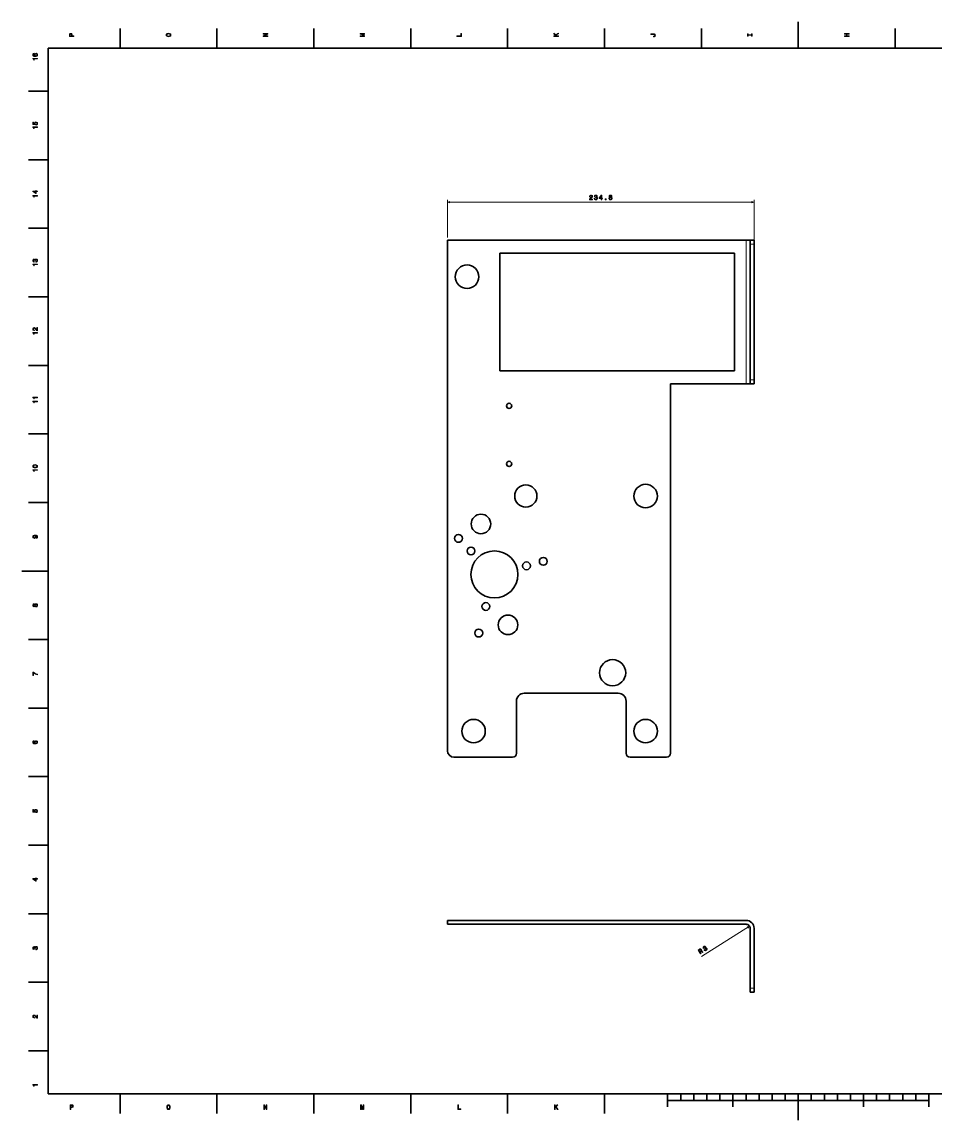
# Model space of a CAD drawing. Extents: x 0 to 1189, y 0 to 841.
# Drawn here: x 0 to 699, y 0 to 841 of the extents above; entities that cross this region are included whole.
import ezdxf

# ---------------------------------------------------------------- set-up
doc = ezdxf.new("R2010")
doc.units = 0

msp = doc.modelspace()

# ---------------------------------------------------------------- linework, layer by layer
at = {"color": 7, "lineweight": 35}
for p, q in [((594.5, 821), (594.5, 841)), ((1169, 821), (20, 821)), ((20, 821), (20, 20)), ((325.86731, 282.878357), (325.86731, 673.878357)), ((325.86731, 673.878357), (554.667297, 673.878357)), ((557.667297, 670.878357), (557.667297, 566.878357)), ((560.667297, 566.878357), (560.667297, 670.878357)), ((365.86731, 573.878357), (365.86731, 663.878357)), ((545.667297, 663.878357), (365.86731, 663.878357)), ((545.667297, 663.878357), (545.667297, 573.878357)), ((365.86731, 573.878357), (545.667297, 573.878357)), ((496.61731, 563.878357), (554.667297, 563.878357)), ((496.61731, 563.878357), (496.61731, 280.878357)), ((20, 420.5), (0, 420.5)), ((378.734314, 320.898376), (378.734314, 280.878357)), ((456.667297, 326.898376), (384.734314, 326.898376)), ((462.667297, 280.878357), (462.667297, 320.898376)), ((375.734314, 277.878357), (330.86731, 277.878357)), ((493.61731, 277.878357), (465.667297, 277.878357)), ((554.667297, 152.904251), (325.86731, 152.904251)), ((325.86731, 149.904251), (554.667297, 149.904251)), ((557.667297, 146.904251), (557.667297, 100.904251)), ((560.667297, 100.904251), (560.667297, 146.904251)), ((20, 20), (1169, 20)), ((594.5, 20), (594.5, 0)), ((494.5, 15), (694.5, 15))]:
    msp.add_line(p, q, dxfattribs=at)
at = {"color": 7, "lineweight": 35, "ltscale": 0.375}
for p, q in [((75.099998, 821), (75.099998, 836)), ((149.300003, 821), (149.300003, 836)), ((223.5, 821), (223.5, 836)), ((297.700012, 821), (297.700012, 836)), ((371.899994, 821), (371.899994, 836)), ((446.100006, 821), (446.100006, 836)), ((520.299988, 821), (520.299988, 836)), ((668.700012, 821), (668.700012, 836)), ((20, 788), (5, 788)), ((20, 735.5), (5, 735.5)), ((20, 683), (5, 683)), ((20, 630.5), (5, 630.5)), ((20, 578), (5, 578)), ((20, 525.5), (5, 525.5)), ((20, 473), (5, 473)), ((20, 368), (5, 368)), ((20, 315.5), (5, 315.5)), ((20, 263), (5, 263)), ((20, 210.5), (5, 210.5)), ((20, 158), (5, 158)), ((20, 105.5), (5, 105.5)), ((20, 53), (5, 53)), ((75.099998, 20), (75.099998, 5)), ((149.300003, 20), (149.300003, 5)), ((223.5, 20), (223.5, 5)), ((297.700012, 20), (297.700012, 5)), ((371.899994, 20), (371.899994, 5)), ((446.100006, 20), (446.100006, 5))]:
    msp.add_line(p, q, dxfattribs=at)
at = {"color": 7, "lineweight": 13}
for p, q in [((325.86731, 675.878357), (325.86731, 704.877197)), ((325.86731, 702.877197), (560.667297, 702.877197)), ((560.667297, 672.878357), (560.667297, 704.877197)), ((554.667297, 673.878357), (554.667297, 563.878357)), ((557.205566, 148.503448), (520.434753, 125.33596))]:
    msp.add_line(p, q, dxfattribs=at)
at = {"color": 7, "lineweight": 35, "ltscale": 0.075}
for p, q in [((554.667297, 673.878357), (557.667297, 673.878357)), ((560.667297, 673.878357), (557.667297, 673.878357)), ((557.667297, 670.878357), (557.667297, 673.878357)), ((560.667297, 670.878357), (560.667297, 673.878357)), ((554.667297, 563.878357), (557.667297, 563.878357)), ((557.667297, 563.878357), (557.667297, 566.878357)), ((560.667297, 563.878357), (557.667297, 563.878357)), ((560.667297, 563.878357), (560.667297, 566.878357)), ((325.86731, 152.904251), (325.86731, 149.904251)), ((557.667297, 97.904251), (557.667297, 100.904251)), ((560.667297, 97.904251), (557.667297, 97.904251)), ((560.667297, 97.904251), (560.667297, 100.904251))]:
    msp.add_line(p, q, dxfattribs=at)
at = {"color": 7, "lineweight": 13, "ltscale": 0.075}
for p, q in [((560.667297, 670.878357), (557.667297, 670.878357)), ((560.667297, 566.878357), (557.667297, 566.878357)), ((560.667297, 100.904251), (557.667297, 100.904251))]:
    msp.add_line(p, q, dxfattribs=at)
at = {"color": 7, "lineweight": 35, "ltscale": 0.25}
for p, q in [((494.5, 20), (494.5, 10)), ((544.5, 20), (544.5, 10)), ((644.5, 20), (644.5, 10)), ((694.5, 20), (694.5, 10))]:
    msp.add_line(p, q, dxfattribs=at)
at = {"color": 7, "lineweight": 35, "ltscale": 0.125}
for p, q in [((504.5, 20), (504.5, 15)), ((514.5, 20), (514.5, 15)), ((524.5, 20), (524.5, 15)), ((534.5, 20), (534.5, 15)), ((554.5, 20), (554.5, 15)), ((564.5, 20), (564.5, 15)), ((574.5, 20), (574.5, 15)), ((584.5, 20), (584.5, 15)), ((604.5, 20), (604.5, 15)), ((614.5, 20), (614.5, 15)), ((624.5, 20), (624.5, 15)), ((634.5, 20), (634.5, 15)), ((654.5, 20), (654.5, 15)), ((664.5, 20), (664.5, 15)), ((674.5, 20), (674.5, 15)), ((684.5, 20), (684.5, 15))]:
    msp.add_line(p, q, dxfattribs=at)
at = {"color": 7, "lineweight": 13}
for points in [[(39.833214, 829.935913), (39.833214, 830.399841), (38.355549, 830.399841), (38.355549, 830.914246), (38.330334, 831.433716), (38.15382, 831.84729), (37.810879, 832.114563), (37.341858, 832.205322), (36.908142, 832.134705), (36.59042, 831.932983), (36.398777, 831.600159), (36.333214, 831.14624), (36.333214, 829.935913)], [(36.761887, 831.020203), (36.792149, 831.322754), (36.88797, 831.544678), (37.064484, 831.675781), (37.341858, 831.721191), (37.634365, 831.670776), (37.810879, 831.534607), (37.901657, 831.302612), (37.926872, 830.984863), (37.926872, 830.399841), (36.761887, 830.399841)], [(112.283211, 829.703918), (113.069954, 829.794678), (113.649925, 830.056946), (114.007996, 830.465454), (114.129036, 831), (114.007996, 831.529541), (113.649925, 831.943115), (113.069954, 832.200317), (112.283211, 832.296143), (111.501511, 832.200317), (111.183784, 832.089355), (110.921539, 831.943115), (110.563469, 831.529541), (110.472694, 831.277405), (110.437393, 831), (110.563469, 830.460388), (110.916496, 830.05188), (111.496468, 829.794678)], [(112.283211, 830.188049), (111.672981, 830.24353), (111.224136, 830.409973), (110.951797, 830.667175), (110.85598, 831), (110.951797, 831.32782), (111.229179, 831.585022), (111.678024, 831.751465), (112.283211, 831.811951), (112.89344, 831.751465), (113.342285, 831.585022), (113.614624, 831.32782), (113.705399, 831), (113.614624, 830.667175), (113.342285, 830.409973), (112.898483, 830.24353)], [(188.2332, 829.850159), (188.2332, 830.268738), (185.363602, 830.268738), (188.2332, 831.610229), (188.2332, 832.149841), (184.7332, 832.149841), (184.7332, 831.726257), (187.602798, 831.726257), (184.7332, 830.399841), (184.7332, 829.850159)], [(262.433228, 829.739197), (262.433228, 830.127502), (259.255981, 830.127502), (262.433228, 830.783142), (262.433228, 831.216858), (259.255981, 831.867432), (262.433228, 831.867432), (262.433228, 832.260803), (258.933228, 832.260803), (258.933228, 831.645569), (262.019684, 831), (258.933228, 830.359497), (258.933228, 829.739197)], [(336.633209, 829.976257), (336.633209, 832.225525), (336.209564, 832.225525), (336.209564, 830.440186), (333.133209, 830.440186), (333.133209, 829.976257)], [(410.833221, 829.90564), (410.833221, 830.369629), (409.587555, 830.369629), (409.143738, 830.783142), (410.833221, 831.958191), (410.833221, 832.523071), (408.805847, 831.110962), (407.333221, 832.482727), (407.333221, 831.867432), (408.952087, 830.369629), (407.333221, 830.369629), (407.333221, 829.90564)], [(483.873291, 831.403442), (484.24649, 831.368164), (484.503693, 831.262268), (484.660034, 831.04541), (484.705414, 830.712524), (484.660034, 830.384705), (484.513794, 830.167847), (484.256592, 830.041809), (483.883392, 830.00647), (483.631226, 830.016602), (483.631226, 829.562683), (483.888428, 829.552612), (484.448212, 829.613098), (484.836548, 829.819885), (485.053406, 830.177979), (485.129059, 830.70752), (485.053406, 831.231995), (484.836548, 831.590088), (484.453278, 831.796814), (483.893463, 831.862427), (481.533234, 831.862427), (481.533234, 831.403442)], [(558.80957, 830.768005), (558.80957, 830.122498), (559.233215, 830.122498), (559.233215, 831.877502), (558.80957, 831.877502), (558.80957, 831.231995), (556.15686, 831.231995), (556.15686, 831.877502), (555.733215, 831.877502), (555.733215, 830.122498), (556.15686, 830.122498), (556.15686, 830.768005)], [(633.433167, 829.829956), (633.433167, 830.299011), (631.789063, 830.299011), (631.789063, 831.700989), (633.433167, 831.700989), (633.433167, 832.164978), (629.933167, 832.164978), (629.933167, 831.700989), (631.360413, 831.700989), (631.360413, 830.299011), (629.933167, 830.299011), (629.933167, 829.829956)], [(9.276297, 816.978394), (8.867795, 816.882568), (8.565202, 816.660706), (8.373559, 816.317749), (8.307997, 815.873962), (8.3433, 815.576355), (8.43912, 815.319153), (8.595461, 815.092224), (8.817363, 814.900574), (9.09474, 814.749268), (9.432636, 814.638367), (9.831052, 814.567749), (10.279899, 814.547546), (10.996037, 814.628235), (11.51549, 814.875366), (11.82817, 815.273804), (11.934077, 815.818481), (11.8433, 816.307678), (11.606268, 816.680847), (11.233069, 816.922913), (10.759006, 817.008667), (10.279899, 816.922913), (9.911743, 816.690918), (9.679755, 816.332886), (9.599063, 815.889038), (9.699927, 815.409973), (9.987391, 815.05188), (9.432636, 815.127563), (9.034222, 815.28894), (8.79719, 815.536011), (8.716498, 815.878967), (8.756845, 816.131165), (8.862752, 816.322754), (9.039265, 816.448853), (9.276297, 816.514404)], [(10.764049, 816.51947), (11.081772, 816.463989), (11.323847, 816.322754), (11.48523, 816.095825), (11.535663, 815.813416), (11.48523, 815.515869), (11.32889, 815.28894), (11.086815, 815.142639), (10.769092, 815.09729), (10.456412, 815.147705), (10.21938, 815.28894), (10.068084, 815.520935), (10.012608, 815.833557), (10.068084, 816.105896), (10.214337, 816.322754), (10.451368, 816.463989)], [(11.833213, 812.641235), (11.833213, 813.100159), (8.307997, 813.100159), (8.307997, 812.757202), (8.615634, 812.666443), (8.822406, 812.484863), (8.943443, 812.20752), (8.983789, 811.824219), (9.341859, 811.824219), (9.341859, 812.641235)], [(11.833213, 760.141235), (11.833213, 760.600159), (8.307997, 760.600159), (8.307997, 760.257202), (8.615634, 760.166443), (8.822406, 759.984863), (8.943443, 759.70752), (8.983789, 759.324219), (9.341859, 759.324219), (9.341859, 760.141235)], [(10.920389, 762.017334), (11.333934, 762.128235), (11.6567, 762.375366), (11.858429, 762.738464), (11.934077, 763.202454), (11.8433, 763.711853), (11.596181, 764.110229), (11.202809, 764.362427), (10.698487, 764.458252), (10.229466, 764.372498), (9.861311, 764.130432), (9.624279, 763.752197), (9.538545, 763.263), (9.599063, 762.884766), (9.76549, 762.592224), (8.822406, 762.733459), (8.822406, 764.266602), (8.408861, 764.266602), (8.408861, 762.395569), (10.26477, 762.118164), (10.26477, 762.521606), (10.027738, 762.814148), (9.942002, 763.187317), (9.997478, 763.510071), (10.158861, 763.757202), (10.405979, 763.913574), (10.723703, 763.969055), (11.041427, 763.913574), (11.288545, 763.752197), (11.444884, 763.505066), (11.50036, 763.187317), (11.465057, 762.920044), (11.349063, 762.713257), (11.167507, 762.561951), (10.920389, 762.486328)], [(11.833213, 707.641235), (11.833213, 708.100159), (8.307997, 708.100159), (8.307997, 707.757202), (8.615634, 707.666443), (8.822406, 707.484863), (8.943443, 707.20752), (8.983789, 706.824219), (9.341859, 706.824219), (9.341859, 707.641235)], [(11.833213, 711.04541), (11.833213, 711.499268), (10.965778, 711.499268), (10.965778, 711.998596), (10.56232, 711.998596), (10.56232, 711.499268), (8.408861, 711.499268), (8.408861, 711.040344), (10.521974, 709.507202), (10.965777, 709.507202), (10.965778, 711.04541)], [(10.56232, 709.930847), (8.993876, 711.04541), (10.56232, 711.04541)], [(434.564697, 704.877197), (436.970337, 704.877197), (436.970337, 705.310913), (435.069031, 705.310913), (435.174927, 705.547913), (435.356506, 705.744629), (435.916321, 706.102661), (436.213867, 706.253967), (436.546692, 706.470825), (436.783752, 706.723022), (436.919922, 707.020569), (436.970337, 707.358459), (436.884583, 707.782104), (436.647583, 708.114929), (436.284454, 708.326721), (435.81543, 708.402405), (435.331299, 708.31665), (434.963135, 708.079651), (434.726105, 707.701416), (434.645386, 707.202087), (434.645386, 707.131531), (435.10434, 707.131531), (435.10434, 707.171875), (435.149719, 707.514771), (435.285889, 707.766968), (435.502747, 707.928345), (435.790222, 707.983826), (436.082733, 707.93335), (436.299591, 707.807312), (436.440796, 707.610596), (436.491211, 707.363464), (436.455933, 707.131531), (436.360107, 706.934814), (436.19873, 706.763367), (435.976807, 706.612061), (435.67926, 706.450684), (435.185028, 706.138), (434.837036, 705.805115), (434.63028, 705.401672), (434.564697, 704.892334)], [(438.260376, 705.976624), (438.260376, 705.941284), (438.341064, 705.457153), (438.578125, 705.094055), (438.951294, 704.862061), (439.445557, 704.776306), (439.970032, 704.862061), (440.363403, 705.083923), (440.615601, 705.436951), (440.70636, 705.890869), (440.666016, 706.188416), (440.555054, 706.430481), (440.373505, 706.617065), (440.131409, 706.753235), (440.459229, 707.025574), (440.575256, 707.45929), (440.499573, 707.852661), (440.282715, 708.150208), (439.929688, 708.336853), (439.445557, 708.402405), (438.991669, 708.321716), (438.643677, 708.099792), (438.416748, 707.746765), (438.341064, 707.277771), (438.341064, 707.242432), (438.789917, 707.242432), (438.830261, 707.565247), (438.961395, 707.79718), (439.173218, 707.938416), (439.470764, 707.988831), (439.733032, 707.948486), (439.924652, 707.84259), (440.040649, 707.671143), (440.08606, 707.439148), (440.040649, 707.192017), (439.919617, 707.025574), (439.707794, 706.924744), (439.420349, 706.89447), (439.223633, 706.899536), (439.223633, 706.501099), (439.470764, 706.511169), (439.788513, 706.46582), (440.025513, 706.344788), (440.166748, 706.148071), (440.217163, 705.890869), (440.161682, 705.598389), (440.015442, 705.381531), (439.783447, 705.245361), (439.47583, 705.199951), (439.158081, 705.250366), (438.926086, 705.401672), (438.779846, 705.643738), (438.724365, 705.976624)], [(443.544678, 704.877197), (443.998596, 704.877197), (443.998596, 705.744629), (444.497864, 705.744629), (444.497864, 706.148071), (443.998596, 706.148071), (443.998596, 708.301514), (443.539642, 708.301514), (442.0065, 706.188416), (442.0065, 705.744629), (443.544678, 705.744629)], [(442.430115, 706.148071), (443.544678, 707.716492), (443.544678, 706.148071)], [(450.114014, 706.763367), (449.856812, 706.622131), (449.680298, 706.425476), (449.569336, 706.178345), (449.534027, 705.880798), (449.614716, 705.431946), (449.84671, 705.083923), (450.224945, 704.862061), (450.739349, 704.776306), (451.248718, 704.862061), (451.626953, 705.083923), (451.858948, 705.431946), (451.944702, 705.880798), (451.904358, 706.178345), (451.798431, 706.425476), (451.616882, 706.622131), (451.364716, 706.763367), (451.566467, 706.884399), (451.707642, 707.050781), (451.793396, 707.252563), (451.823669, 707.499634), (451.74295, 707.857727), (451.531128, 708.145203), (451.188202, 708.331787), (450.739349, 708.402405), (450.285461, 708.331787), (449.942505, 708.145203), (449.725647, 707.857727), (449.650024, 707.499634), (449.675232, 707.252563), (449.760986, 707.050781)], [(450.018188, 705.890869), (450.063568, 706.158142), (450.209839, 706.359863), (450.436768, 706.491028), (450.739349, 706.536377), (451.036926, 706.491028), (451.263855, 706.359863), (451.410095, 706.158142), (451.460541, 705.890869), (451.410095, 705.603394), (451.263855, 705.386536), (451.036926, 705.245361), (450.739349, 705.199951), (450.436768, 705.245361), (450.209839, 705.386536), (450.063568, 705.603394)], [(450.12912, 707.45929), (450.169464, 707.681213), (450.290527, 707.852661), (450.482147, 707.958618), (450.739349, 707.998962), (450.991516, 707.958618), (451.183167, 707.852661), (451.304199, 707.681213), (451.349579, 707.45929), (451.304199, 707.232361), (451.183167, 707.055847), (450.991516, 706.93988), (450.739349, 706.904541), (450.482147, 706.944885), (450.290527, 707.055847), (450.169464, 707.232361)], [(446.655334, 704.877197), (447.351318, 704.877197), (447.351318, 705.628601), (446.655334, 705.628601)], [(10.733789, 656.997131), (10.769092, 656.997131), (11.253242, 657.07782), (11.616354, 657.31488), (11.848343, 657.688049), (11.934077, 658.182312), (11.848343, 658.706787), (11.626441, 659.100159), (11.273415, 659.352295), (10.819525, 659.443115), (10.521974, 659.402771), (10.279899, 659.291809), (10.0933, 659.110229), (9.957132, 658.868164), (9.684798, 659.195984), (9.251081, 659.311951), (8.857709, 659.236328), (8.560158, 659.01947), (8.373559, 658.666443), (8.307997, 658.182312), (8.388688, 657.728394), (8.610591, 657.380432), (8.963616, 657.153442), (9.432636, 657.07782), (9.467939, 657.07782), (9.467939, 657.526672), (9.145173, 657.567017), (8.913184, 657.69812), (8.771974, 657.909973), (8.721541, 658.20752), (8.761888, 658.469727), (8.867795, 658.661377), (9.039265, 658.777405), (9.271254, 658.822754), (9.518372, 658.777405), (9.684798, 658.656372), (9.785663, 658.444519), (9.815922, 658.157043), (9.810879, 657.960388), (10.209293, 657.960388), (10.199207, 658.20752), (10.244596, 658.525208), (10.365634, 658.762268), (10.56232, 658.903442), (10.819524, 658.953918), (11.112032, 658.898438), (11.32889, 658.752197), (11.465057, 658.520203), (11.510447, 658.212524), (11.460014, 657.894836), (11.308718, 657.662842), (11.066643, 657.516602), (10.733789, 657.461121)], [(11.833213, 655.141235), (11.833213, 655.600159), (8.307997, 655.600159), (8.307997, 655.257202), (8.615634, 655.166443), (8.822406, 654.984863), (8.943443, 654.70752), (8.983789, 654.324219), (9.341859, 654.324219), (9.341859, 655.141235)], [(11.833213, 604.537476), (11.833213, 606.943115), (11.399495, 606.943115), (11.399495, 605.041809), (11.162464, 605.147705), (10.965778, 605.329285), (10.607709, 605.889038), (10.456412, 606.186584), (10.239553, 606.51947), (9.987391, 606.75647), (9.689841, 606.892639), (9.351945, 606.943115), (8.928314, 606.857361), (8.595461, 606.6203), (8.383645, 606.257202), (8.307997, 605.788208), (8.393732, 605.304077), (8.630763, 604.935913), (9.009006, 604.698853), (9.508285, 604.618164), (9.57889, 604.618164), (9.57889, 605.077087), (9.538545, 605.077087), (9.195605, 605.122498), (8.943443, 605.258667), (8.782061, 605.475525), (8.726584, 605.763), (8.777017, 606.055481), (8.903098, 606.272339), (9.099784, 606.413574), (9.346902, 606.463989), (9.57889, 606.428711), (9.775576, 606.332886), (9.947046, 606.171509), (10.098343, 605.949585), (10.259726, 605.652039), (10.572406, 605.157776), (10.905259, 604.809814), (11.308718, 604.603027), (11.818084, 604.537476)], [(11.833213, 602.641235), (11.833213, 603.100159), (8.307997, 603.100159), (8.307997, 602.757202), (8.615634, 602.666443), (8.822406, 602.484863), (8.943443, 602.20752), (8.983789, 601.824219), (9.341859, 601.824219), (9.341859, 602.641235)], [(11.833213, 553.177246), (11.833213, 553.636169), (8.307997, 553.636169), (8.307997, 553.293213), (8.615634, 553.202454), (8.822406, 553.020935), (8.943443, 552.74353), (8.983789, 552.360229), (9.341859, 552.360229), (9.341859, 553.177246)], [(11.833213, 550.141235), (11.833213, 550.600159), (8.307997, 550.600159), (8.307997, 550.257202), (8.615634, 550.166443), (8.822406, 549.984863), (8.943443, 549.70752), (8.983789, 549.324219), (9.341859, 549.324219), (9.341859, 550.141235)], [(10.123559, 499.552612), (10.915345, 499.628265), (11.480187, 499.865295), (11.823127, 500.24353), (11.934077, 500.768036), (11.823127, 501.287476), (11.480187, 501.66571), (10.915346, 501.897705), (10.123559, 501.978394), (9.336816, 501.897705), (9.024136, 501.80188), (8.766931, 501.66571), (8.423991, 501.287476), (8.307997, 500.768036), (8.423991, 500.24353), (8.771974, 499.865295), (9.336815, 499.628265)], [(11.833213, 497.641235), (11.833213, 498.100159), (8.307997, 498.100159), (8.307997, 497.757202), (8.615634, 497.666443), (8.822406, 497.484894), (8.943443, 497.20752), (8.983789, 496.824219), (9.341859, 496.824219), (9.341859, 497.641235)], [(10.123559, 500.036743), (9.513329, 500.077087), (9.074568, 500.203186), (8.817363, 500.430115), (8.726584, 500.768036), (8.817363, 501.100891), (9.074568, 501.32782), (9.513329, 501.453888), (10.123559, 501.494263), (10.738832, 501.453888), (11.177593, 501.32782), (11.434798, 501.100891), (11.520533, 500.768036), (11.434798, 500.430115), (11.177593, 500.203186), (10.738832, 500.077087)], [(10.965777, 445.539642), (11.364193, 445.615265), (11.671829, 445.832153), (11.863472, 446.175079), (11.934077, 446.628967), (11.898775, 446.926514), (11.807997, 447.193817), (11.651657, 447.420746), (11.429755, 447.612396), (11.152377, 447.763702), (10.809438, 447.874634), (10.416066, 447.940216), (9.962175, 447.965424), (9.251081, 447.8797), (8.731628, 447.632568), (8.418948, 447.239197), (8.307997, 446.699585), (8.398775, 446.205353), (8.64085, 445.832153), (9.014049, 445.590057), (9.483068, 445.509369), (9.967218, 445.590057), (10.335374, 445.827087), (10.567363, 446.180115), (10.643011, 446.628967), (10.54719, 447.103027), (10.254683, 447.46109), (10.814481, 447.380402), (11.212896, 447.219025), (11.449927, 446.971893), (11.525576, 446.634003), (11.490273, 446.371765), (11.379322, 446.180115), (11.202809, 446.054047), (10.965777, 446.003601)], [(9.478025, 445.998566), (9.165345, 446.049011), (8.918227, 446.190216), (8.761888, 446.412109), (8.706411, 446.699585), (8.761888, 446.997131), (8.918227, 447.22406), (9.160302, 447.365265), (9.472982, 447.420746), (9.790706, 447.365265), (10.027738, 447.22406), (10.173991, 446.992096), (10.224423, 446.684448), (10.173991, 446.407074), (10.027738, 446.190216), (9.795749, 446.049011)], [(9.947045, 393.624634), (10.088256, 393.367432), (10.284942, 393.190918), (10.532061, 393.079987), (10.829611, 393.044678), (11.278458, 393.125366), (11.626441, 393.357361), (11.848343, 393.735596), (11.934077, 394.25), (11.848343, 394.759369), (11.626441, 395.137604), (11.278458, 395.369598), (10.829611, 395.455353), (10.532061, 395.414978), (10.284942, 395.309082), (10.088256, 395.127533), (9.947045, 394.875366), (9.826009, 395.077087), (9.659582, 395.218292), (9.457852, 395.304047), (9.210734, 395.33429), (8.852665, 395.253601), (8.565202, 395.041779), (8.378602, 394.698853), (8.307997, 394.25), (8.378602, 393.796112), (8.565202, 393.453186), (8.852665, 393.236328), (9.210734, 393.160675), (9.457852, 393.185883), (9.659582, 393.271606)], [(9.251081, 393.639771), (9.029179, 393.680115), (8.857709, 393.801147), (8.751801, 393.992798), (8.711455, 394.25), (8.751801, 394.502167), (8.857709, 394.693817), (9.029179, 394.81485), (9.251081, 394.860229), (9.478025, 394.81485), (9.654538, 394.693817), (9.770533, 394.502167), (9.805836, 394.25), (9.76549, 393.992798), (9.654538, 393.801147), (9.478025, 393.680115)], [(10.819524, 393.528839), (10.552233, 393.574219), (10.350504, 393.720459), (10.21938, 393.947418), (10.173991, 394.25), (10.21938, 394.547546), (10.350504, 394.774506), (10.552233, 394.920746), (10.819524, 394.971191), (11.106988, 394.920746), (11.323847, 394.774506), (11.465057, 394.547546), (11.510447, 394.25), (11.465057, 393.947418), (11.323847, 393.720459), (11.106988, 393.574219)], [(11.833213, 341.049011), (11.833213, 341.55835), (11.001081, 341.724792), (10.224423, 342.017303), (9.503242, 342.430847), (8.827449, 342.970459), (8.408861, 342.970459), (8.408861, 340.569885), (8.867795, 340.569885), (8.867795, 342.486328), (9.548631, 341.931549), (10.259726, 341.51297), (11.01621, 341.220459)], [(9.276297, 290.460388), (8.867795, 290.364563), (8.565202, 290.14267), (8.373559, 289.799713), (8.307997, 289.355927), (8.3433, 289.05835), (8.43912, 288.801147), (8.595461, 288.574219), (8.817363, 288.382568), (9.09474, 288.231262), (9.432636, 288.120331), (9.831052, 288.049713), (10.279899, 288.029541), (10.996037, 288.110229), (11.51549, 288.357361), (11.82817, 288.755768), (11.934077, 289.300446), (11.8433, 289.789642), (11.606268, 290.162842), (11.233068, 290.404907), (10.759006, 290.490631), (10.279899, 290.404907), (9.911743, 290.172913), (9.679755, 289.81485), (9.599063, 289.371033), (9.699927, 288.891937), (9.987391, 288.533875), (9.432636, 288.609528), (9.034222, 288.770905), (8.79719, 289.018005), (8.716498, 289.360962), (8.756845, 289.613129), (8.862752, 289.804749), (9.039265, 289.930847), (9.276297, 289.996399)], [(10.764049, 290.001434), (11.081772, 289.945984), (11.323847, 289.804749), (11.48523, 289.57782), (11.535663, 289.29541), (11.48523, 288.997833), (11.32889, 288.770905), (11.086815, 288.624634), (10.769092, 288.579254), (10.456411, 288.6297), (10.21938, 288.770905), (10.068083, 289.002899), (10.012608, 289.315582), (10.068083, 289.587891), (10.214336, 289.804749), (10.451368, 289.945984)], [(10.920388, 235.499283), (11.333933, 235.610229), (11.6567, 235.857361), (11.858429, 236.220474), (11.934077, 236.684448), (11.8433, 237.193817), (11.596181, 237.592224), (11.202809, 237.844391), (10.698486, 237.940201), (10.229466, 237.854477), (9.861311, 237.612396), (9.624279, 237.234161), (9.538545, 236.744965), (9.599063, 236.366714), (9.76549, 236.074219), (8.822406, 236.215424), (8.822406, 237.748566), (8.408861, 237.748566), (8.408861, 235.877533), (10.26477, 235.600143), (10.26477, 236.003601), (10.027738, 236.296112), (9.942002, 236.669312), (9.997478, 236.992081), (10.158861, 237.239197), (10.405979, 237.395538), (10.723702, 237.451019), (11.041427, 237.395538), (11.288545, 237.234161), (11.444884, 236.987045), (11.50036, 236.669312), (11.465057, 236.402023), (11.349063, 236.195251), (11.167507, 236.043961), (10.920388, 235.968307)], [(11.833213, 184.52739), (11.833213, 184.981277), (10.965777, 184.981277), (10.965777, 185.48056), (10.56232, 185.48056), (10.56232, 184.981277), (8.408861, 184.981277), (8.408861, 184.522339), (10.521974, 182.989197), (10.965777, 182.989197), (10.965777, 184.52739)], [(10.56232, 183.412827), (8.993876, 184.52739), (10.56232, 184.52739)], [(10.733789, 130.479111), (10.769092, 130.479111), (11.253242, 130.559799), (11.616354, 130.796829), (11.848343, 131.170029), (11.934077, 131.664276), (11.848343, 132.188766), (11.626441, 132.582138), (11.273415, 132.834305), (10.819524, 132.925079), (10.521974, 132.884735), (10.279899, 132.773788), (10.093299, 132.592224), (9.957132, 132.350143), (9.684798, 132.677963), (9.251081, 132.793961), (8.857709, 132.718307), (8.560158, 132.50145), (8.373559, 132.148422), (8.307997, 131.664276), (8.388688, 131.210388), (8.610591, 130.862396), (8.963616, 130.635452), (9.432636, 130.559799), (9.467939, 130.559799), (9.467939, 131.008652), (9.145173, 131.048996), (8.913184, 131.180115), (8.771974, 131.391937), (8.721541, 131.689484), (8.761888, 131.951736), (8.867795, 132.143372), (9.039265, 132.259369), (9.271254, 132.304764), (9.518372, 132.259369), (9.684798, 132.138336), (9.785663, 131.926514), (9.815922, 131.639053), (9.810879, 131.442368), (10.209293, 131.442368), (10.199207, 131.689484), (10.244596, 132.007217), (10.365634, 132.244247), (10.56232, 132.385452), (10.819524, 132.435883), (11.112031, 132.380417), (11.32889, 132.234161), (11.465057, 132.002167), (11.510447, 131.694534), (11.460014, 131.376801), (11.308717, 131.144821), (11.066642, 130.998566), (10.733789, 130.943085)], [(519.701416, 127.237793), (520.098267, 127.487816), (519.310547, 128.738022), (519.715942, 128.993423), (520.022705, 129.168808), (520.248047, 129.227356), (520.439209, 129.151062), (520.640503, 128.926208), (520.903748, 128.555634), (521.088013, 128.320007), (521.233276, 128.202927), (521.681274, 128.485199), (521.630249, 128.566284), (521.456787, 128.623917), (521.282837, 128.824295), (520.951904, 129.283371), (520.65625, 129.591827), (520.488159, 129.64093), (520.283508, 129.625214), (520.386963, 129.839432), (520.412354, 130.064056), (520.37085, 130.300171), (520.254028, 130.54245), (519.968384, 130.863251), (519.628418, 131.024536), (519.244629, 131.009232), (518.825623, 130.822754), (517.835693, 130.199036)], [(518.943237, 130.390167), (519.219604, 130.528564), (519.454163, 130.56308), (519.663452, 130.486328), (519.849731, 130.275848), (519.963013, 130.001465), (519.941895, 129.779541), (519.794006, 129.579071), (519.538574, 129.388367), (519.082031, 129.100708), (518.46106, 130.086365)], [(522.406372, 130.241501), (522.425171, 130.211639), (522.751587, 129.845032), (523.145691, 129.664154), (523.585083, 129.666809), (524.04895, 129.857742), (524.447021, 130.209869), (524.66156, 130.607315), (524.686707, 131.040421), (524.521606, 131.472839), (524.328796, 131.703079), (524.105896, 131.848755), (523.852783, 131.909836), (523.575439, 131.895996), (523.707581, 132.301163), (523.574524, 132.72995), (523.300842, 133.022446), (522.95874, 133.1586), (522.560547, 133.128281), (522.115967, 132.925659), (521.775024, 132.615448), (521.598877, 132.242188), (521.595093, 131.82254), (521.781067, 131.385376), (521.799927, 131.355515), (522.179626, 131.594788), (522.041748, 131.889374), (522.028992, 132.155548), (522.132935, 132.387939), (522.357788, 132.589233), (522.601196, 132.694885), (522.819824, 132.707428), (523.009338, 132.624191), (523.171387, 132.452118), (523.264709, 132.218842), (523.251038, 132.013504), (523.12561, 131.815247), (522.898499, 131.636414), (522.72937, 131.535828), (522.941772, 131.198746), (523.145508, 131.33902), (523.438477, 131.469971), (523.703613, 131.493927), (523.927856, 131.402786), (524.107666, 131.212067), (524.216675, 130.934998), (524.208496, 130.673553), (524.084839, 130.434692), (523.848755, 130.2323), (523.55304, 130.105591), (523.276123, 130.10994), (523.023315, 130.236786), (522.79895, 130.488831)], [(11.833213, 78.019447), (11.833213, 80.425072), (11.399495, 80.425072), (11.399495, 78.523773), (11.162463, 78.629684), (10.965777, 78.811241), (10.607709, 79.371033), (10.456411, 79.668587), (10.239552, 80.001442), (9.987391, 80.238472), (9.689841, 80.374641), (9.351945, 80.425072), (8.928314, 80.339333), (8.595461, 80.102303), (8.383645, 79.739189), (8.307997, 79.270172), (8.393732, 78.786018), (8.630763, 78.41787), (9.009006, 78.180832), (9.508285, 78.100143), (9.57889, 78.100143), (9.57889, 78.559074), (9.538545, 78.559074), (9.195605, 78.604462), (8.943443, 78.740631), (8.782061, 78.957489), (8.726584, 79.244957), (8.777017, 79.53746), (8.903098, 79.754318), (9.099784, 79.895531), (9.346902, 79.945961), (9.57889, 79.91066), (9.775576, 79.814842), (9.947045, 79.653458), (10.098343, 79.431557), (10.259726, 79.134003), (10.572406, 78.639771), (10.905259, 78.291786), (11.308717, 78.085014), (11.818083, 78.019447)], [(11.833213, 26.659222), (11.833213, 27.118156), (8.307997, 27.118156), (8.307997, 26.775217), (8.615634, 26.684439), (8.822406, 26.502882), (8.943443, 26.225506), (8.983789, 25.84222), (9.341859, 25.84222), (9.341859, 26.659222)], [(36.935879, 8.166786), (37.399853, 8.166786), (37.399853, 9.644452), (37.914265, 9.644452), (38.433716, 9.669668), (38.84726, 9.846181), (39.114552, 10.18912), (39.20533, 10.65814), (39.134724, 11.091858), (38.932995, 11.409582), (38.600143, 11.601224), (38.146252, 11.666786), (36.935879, 11.666786)], [(38.020172, 11.238111), (38.322765, 11.207852), (38.544666, 11.112031), (38.675793, 10.935518), (38.72118, 10.65814), (38.670746, 10.365633), (38.53458, 10.18912), (38.302593, 10.098343), (37.984867, 10.073126), (37.399853, 10.073126), (37.399853, 11.238111)], [(110.903885, 9.916786), (110.994667, 9.130043), (111.256912, 8.550072), (111.665413, 8.192002), (112.199997, 8.070965), (112.729538, 8.192002), (113.143082, 8.550072), (113.400284, 9.130043), (113.496101, 9.916786), (113.400284, 10.698486), (113.28933, 11.01621), (113.143082, 11.278458), (112.729538, 11.636527), (112.477371, 11.727304), (112.199997, 11.762608), (111.66037, 11.636527), (111.251869, 11.283501), (110.994667, 10.703529)], [(111.388039, 9.916786), (111.443512, 10.527017), (111.60994, 10.975864), (111.867142, 11.248199), (112.199997, 11.34402), (112.527802, 11.248199), (112.785011, 10.970821), (112.951439, 10.521974), (113.011955, 9.916786), (112.951439, 9.306556), (112.785011, 8.857708), (112.527802, 8.585374), (112.199997, 8.494596), (111.867142, 8.585374), (111.60994, 8.857708), (111.443512, 9.301513)], [(185.250137, 8.166786), (185.668732, 8.166786), (185.668732, 11.036383), (187.010223, 8.166786), (187.54985, 8.166786), (187.54985, 11.666786), (187.126221, 11.666786), (187.126221, 8.79719), (185.79985, 11.666786), (185.250137, 11.666786)], [(259.339203, 8.166786), (259.727539, 8.166786), (259.727539, 11.34402), (260.383148, 8.166786), (260.816864, 8.166786), (261.467438, 11.34402), (261.467438, 8.166786), (261.860809, 8.166786), (261.860809, 11.666786), (261.245544, 11.666786), (260.600006, 8.580331), (259.959534, 11.666786), (259.339203, 11.666786)], [(333.776215, 8.166786), (336.025513, 8.166786), (336.025513, 8.590417), (334.240204, 8.590417), (334.240204, 11.666786), (333.776215, 11.666786)], [(407.90564, 8.166786), (408.369598, 8.166786), (408.369598, 9.412463), (408.783142, 9.856268), (409.958221, 8.166786), (410.523071, 8.166786), (409.110962, 10.194164), (410.482727, 11.666786), (409.867432, 11.666786), (408.369598, 10.04791), (408.369598, 11.666786), (407.90564, 11.666786)]]:
    msp.add_lwpolyline(points, close=True, dxfattribs=at)
for points in [[(327.799164, 703.394836), (325.86731, 702.877197), (327.799164, 702.359558)], [(558.735474, 702.359558), (560.667297, 702.877197), (558.735474, 703.394836)], [(555.846985, 147.03569), (557.205566, 148.503448), (555.295105, 147.911606)]]:
    msp.add_lwpolyline(points, dxfattribs=at)
at = {"color": 7, "lineweight": 35}
for centre, radius in [((340.86731, 645.878357), 9), ((373.067322, 546.964844), 2), ((373.067322, 502.512268), 2), ((385.86731, 477.878357), 8.5), ((477.61731, 477.878357), 9), ((351.514557, 456.515381), 7.5), ((334.290161, 445.455505), 3), ((343.906799, 435.838867), 3), ((361.86731, 417.878357), 18), ((399.231689, 427.890137), 3), ((386.401825, 424.452362), 3), ((355.293304, 393.343842), 3), ((372.220062, 379.241333), 7.5), ((349.832214, 372.962799), 3), ((452.356262, 342.605804), 10), ((345.86731, 297.878357), 9), ((477.61731, 297.878357), 9)]:
    msp.add_circle(centre, radius, dxfattribs=at)
for centre, radius, start, end in [((384.73468, 320.89798), 6.000537, 90.003793, 179.996194), ((456.666931, 320.89798), 6.000537, 0.003793, 89.996191), ((330.867645, 282.878693), 5.000451, 180.003861, 269.996186), ((375.734131, 280.87854), 3.000221, 270.00301, 359.99671), ((465.66748, 280.87851), 3.000221, 180.003, 269.996712), ((493.617157, 280.87854), 3.000221, 270.00301, 359.99671), ((554.667297, 146.904251), 6, 360, 90.000003), ((554.667297, 146.904251), 3, 360, 90.000003)]:
    msp.add_arc(centre, radius, start, end, dxfattribs=at)

doc.saveas('drawing.dxf')
